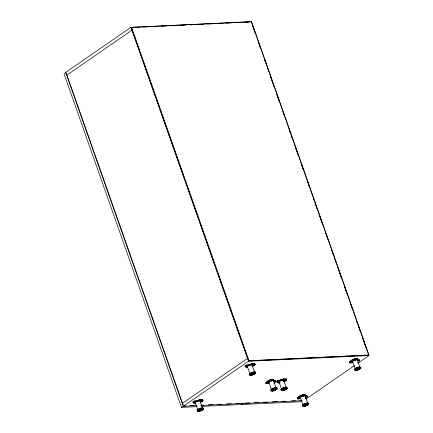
<?xml version="1.0" encoding="UTF-8"?>
<svg xmlns="http://www.w3.org/2000/svg" width="433" height="433" viewBox="0 0 433 433"><rect width="100%" height="100%" fill="white"/><g stroke="black" fill="none" stroke-linecap="round" stroke-linejoin="round"><path stroke-width="0.65" d="M193.443 402.441C193.194 405.553 197.654 401.829 195.202 401.001M277.212 381.722C276.963 384.823 281.412 381.116 278.966 380.277M246.09 365.668L246.566 365.414M299.263 397.716L298.548 397.916L298.743 397.71M356.911 359.157L356.473 359.173M277.293 381.478L278.419 380.656M270.409 380.131L271.204 379.909L270.409 380.234M193.968 401.608C194.65 400.974 194.715 402.495 194.33 401.11C197.156 401.007 199.683 399.253 202.584 399.556L202.812 400.195A2.993 0.855 -19.4 0 1 202.319 401.267L200.468 402.463A2.82 0.806 -19.4 0 1 200.29 402.582M283.058 379.519L282.684 379.497M302.055 396.888L302.532 396.601M354.205 360.884L354.486 360.689M350.297 361.306L350.189 361.214A2.993 0.855 -19.4 0 0 349.691 362.291L349.913 362.924L352.57 362.8L352.348 362.167M202.308 401.272L202.097 400.628M252.26 366.686A2.82 0.806 -19.4 0 0 252.612 366.464L254.474 365.263A2.993 0.855 -19.4 0 0 254.961 364.191L254.739 363.558L252.082 363.682L248.428 364.9L246.864 364.976L245.094 366.064L246.166 366.129M266.149 383.649A2.993 0.855 -19.4 0 1 266.636 382.577L268.373 381.381A2.993 0.855 -19.4 0 1 271.145 380.201L273.802 380.077L273.575 379.438L270.923 379.562A2.993 0.855 -19.4 0 0 268.151 380.742L266.425 381.938A2.993 0.855 -19.4 0 0 265.922 383.016L266.149 383.649L268.801 383.524L268.579 382.891M284.172 381.857A2.993 0.855 -19.4 0 0 284.351 381.744L286.089 380.542A2.993 0.855 -19.4 0 0 286.581 379.47L286.354 378.837L283.696 378.962L280.043 380.179L278.479 380.255L276.714 381.343L277.786 381.408M297.763 398.928A2.993 0.855 -19.4 0 1 298.256 397.857L299.993 396.66A2.993 0.855 -19.4 0 1 302.759 395.481L305.417 395.356L305.195 394.717L302.537 394.842A2.993 0.855 -19.4 0 0 299.766 396.022L298.039 397.218A2.993 0.855 -19.4 0 0 297.541 398.295L297.763 398.928L300.421 398.804L300.193 398.171L297.541 398.295M350.405 361.858L352.143 360.657A2.993 0.855 -19.4 0 1 354.914 359.477L354.687 358.838A2.993 0.855 -19.4 0 0 351.921 360.018L350.189 361.214L350.405 361.858A2.993 0.855 -19.4 0 0 349.913 362.924M357.907 363.211L368.959 355.58L251.362 21.65L130.918 27.333L65.724 72.338L183.321 406.268L196.777 405.634M66 72.565L64.041 73.913L181.47 407.372L196.934 406.641M131.605 27.414L131.28 27.636L248.65 360.933L368.916 355.049L251.546 21.753L131.605 27.414L248.98 360.711L368.916 355.049M66.731 75.196L131.924 30.196M251.221 21.98L251.546 21.753M182.315 403.404L247.503 358.4M248.65 360.933L248.98 360.711M181.47 407.372L183.43 406.019L185.443 405.927M183.321 406.268L248.51 361.263L368.959 355.58M194.016 402.127L192.945 402.068L194.33 401.11M194.401 402.69L193.356 402.739L193.102 402.354C195.819 400.552 199.445 400.319 202.622 399.995A2.82 0.806 -19.4 0 1 202.076 400.958L200.355 402.149M245.251 366.35L245.511 366.735L245.251 366.35C247.968 364.548 251.595 364.315 254.772 363.991A2.82 0.806 -19.4 0 1 254.231 364.954L252.504 366.145A2.82 0.806 -19.4 0 1 252.152 366.367M246.296 365.723C249.96 362.865 246.388 370.616 245.587 366.507M193.21 402.674L194.238 402.766M194.509 401.775L194.937 401.613L194.709 400.98M245.365 366.67L246.393 366.762M246.48 365.106C247.113 367.049 250.94 364.245 252.304 364.315L252.082 363.682L251.784 363.888L254.501 363.736A2.636 0.752 -19.4 0 1 254.599 363.92M199.635 399.892L199.932 399.686L200.154 400.319L202.812 400.195M252.266 365.831L253.381 365.225L253.002 365.246M268.384 381.056L268.492 381.381L266.777 382.566A2.82 0.806 -19.4 0 0 266.225 383.535L268.861 383.454L268.752 383.135L266.111 383.216A2.82 0.806 -19.4 0 1 266.658 382.252L268.379 381.062A2.82 0.806 -19.4 0 1 270.76 380.006L273.532 379.833L274.035 381.181L275.789 381.143L274.197 381.105L273.575 379.438M243.27 403.199L241.316 404.546L201.643 406.419M274.338 381.749L275.632 380.856L275.745 381.175L275.54 380.396L273.97 380.466L274.197 381.105M243.649 403.177L241.695 404.53L301.536 401.705M273.916 383.135C275.383 383.4 276.346 380.796 274.917 380.472M276.871 381.63L277.125 382.014L276.871 381.63C279.566 379.822 283.15 379.665 286.327 379.232L286.5 379.589A2.82 0.806 -19.4 0 1 285.959 380.553L284.237 381.744A2.82 0.806 -19.4 0 1 283.88 381.966M276.979 381.949L278.008 382.041M278.094 380.385L278.278 381.056L280.27 380.818L280.043 380.179L283.399 379.167M283.155 379.335L283.696 378.962L283.924 379.595L286.581 379.47M286.354 378.837A2.993 0.855 -19.4 0 1 286.457 379.362A2.82 0.806 -19.4 0 1 285.845 380.234L284.124 381.424L284.227 381.749M305.146 395.113L305.26 395.432L302.488 395.605A2.82 0.806 -19.4 0 0 300.118 396.655L298.391 397.846A2.82 0.806 -19.4 0 0 297.839 398.815L300.48 398.733L300.367 398.414L297.731 398.495A2.82 0.806 -19.4 0 1 298.272 397.532L299.993 396.341A2.82 0.806 -19.4 0 1 302.375 395.286L305.146 395.113L305.655 396.46L307.408 396.422L307.105 396.071L305.541 396.146L305.698 396.601M354.687 358.838L357.344 358.713L357.967 360.38L359.558 360.418L357.804 360.456L357.301 359.109L354.53 359.287A2.82 0.806 -19.4 0 0 352.153 360.332L350.432 361.523L350.535 361.847A2.82 0.806 -19.4 0 0 349.994 362.811L352.63 362.73L352.516 362.41L349.88 362.491A2.82 0.806 -19.4 0 1 350.14 361.744M350.541 361.842L352.262 360.657A2.82 0.806 -19.4 0 1 354.638 359.601L355.006 359.542L354.34 359.769L357.571 359.352L357.344 358.713L356.803 359.092M303.69 395.789L304.237 395.416M304.496 395.118L305.195 394.717L305.812 396.384L305.59 395.746L307.154 395.675L307.408 396.422M304.199 395.767L304.74 395.389M357.631 360.473C359.617 357.956 360.224 362.665 357.685 362.41M305.974 399.058L354.595 365.501M252.509 365.825L252.731 366.464A2.993 0.855 -19.4 0 1 252.163 366.805M200.36 401.829L200.582 402.468A2.993 0.855 -19.4 0 1 200.214 402.695M284.351 381.744L284.135 381.1L284.995 380.51L284.616 380.526M253.094 364.121L253.678 363.996L253.056 364.299M267.783 381.446L267.28 381.343M299.187 397.727L298.597 397.851M306.494 395.773C307.971 395.892 307.019 398.863 305.487 398.441M354.373 359.309L354.892 359.222L354.4 359.509M253.132 364.066L253.765 363.974L253.126 364.261M354.4 359.266L354.973 359.184L354.416 359.477M251.351 364.267L251.07 364.218L251.384 364.083M194.211 401.651L194.541 401.57M357.409 359.861L359.303 359.671L359.558 360.418M246.658 365.771C249.522 365.761 252.038 363.947 254.961 364.191M305.584 397.121L305.952 397.029M251.227 364.072L248.428 364.9L248.65 365.539M200.154 400.319L196.501 401.543L194.877 401.689L194.763 401.369M202.076 400.958L202.184 401.277A2.82 0.806 -19.4 0 0 202.736 400.309L200.095 400.395L196.441 401.613C195.462 399.74 201.188 399.935 202.346 399.74A2.636 0.752 -19.4 0 1 202.438 399.995M278.533 380.645L278.646 380.964L280.211 380.888L283.924 379.595M201.367 400.309L200.993 400.568L201.583 400.281M271.128 381.235L271.735 381.105M273.532 379.833L273.645 380.152L270.874 380.326A2.82 0.806 -19.4 0 0 268.498 381.376M246.621 365.571L246.258 365.863L245.787 365.587M355.114 360.451L355.747 360.418M278.181 380.694L277.818 380.986M278.311 380.845L277.878 381.143L277.401 380.867M199.386 400.06L198.974 400.379M303.165 396.406L303.593 396.422M133.976 27.512L139.366 27.257M143.41 27.068L148.124 26.841M152.844 26.619L157.558 26.397M161.601 26.207L166.992 25.953M171.035 25.764L175.755 25.542M180.469 25.32L185.183 25.092M189.226 24.903L193.946 24.681M198.66 24.459L203.38 24.237M207.423 24.048L212.814 23.793M216.857 23.599L222.248 23.344M226.286 23.155L231.006 22.933M235.049 22.743L239.763 22.521M244.483 22.3L249.197 22.078M351.91 360.029L352.327 359.904A2.636 0.752 -19.4 0 1 352.679 359.704M359.39 360.456L359.255 360.067L357.696 360.142L357.847 360.602M351.049 360.619L351.369 360.727M246.442 366.367L245.381 366.345M349.691 362.291L351.683 362.199M272.016 379.654L270.625 379.746A2.636 0.752 -19.4 0 0 268.557 380.629L268.141 380.748L268.368 381.386M283.583 379.108L286.116 379.016A2.636 0.752 -19.4 0 1 286.17 379.07M286.435 379.546L283.864 379.671L283.75 379.351M275.621 381.181L275.491 380.791L273.927 380.861L274.035 381.181M278.278 381.056L278.289 380.731M278.056 381.646L276.996 381.625M278.533 382.02L278.922 383.048L280.254 382.983M299.76 396.027L300.177 395.908A2.636 0.752 -19.4 0 1 300.719 395.61M193.638 401.586L194.016 401.57M298.9 396.623L299.371 396.904M193.102 402.354L193.356 402.739M194.807 402.344L193.226 402.349M190.152 405.705L194.184 405.51M200.912 405.196L203.597 405.066M208.305 404.844L213.014 404.622M217.718 404.4L221.756 404.211M226.459 403.989L231.168 403.767M235.871 403.545L240.58 403.323M244.997 403.118L249.7 402.896M254.409 402.674L258.441 402.479M263.15 402.257L267.854 402.035M272.563 401.813L277.272 401.591M281.975 401.369L286.013 401.18M291.387 400.926L295.425 400.736M300.129 400.514L302.147 400.422M200.815 405.445L301.747 400.682M271.177 380.228C269.607 380.612 272.216 380.602 270.923 379.562M267.697 381.462L268.189 381.321M357.046 358.919L354.394 359.027A2.636 0.752 -19.4 0 0 352.868 359.606M304.897 394.923L302.239 395.031A2.636 0.752 -19.4 0 0 300.919 395.513M279.02 382.258L278.7 382.409L278.922 383.048M278.69 381.938L279.085 382.972L278.971 382.653M246.962 366.34L247.465 367.687L247.357 367.373M246.913 366.735L247.308 367.769L247.086 367.13M194.92 402.663L195.315 403.691L195.202 403.377M194.763 402.739L195.159 403.772L194.931 403.134M252.12 24.529L255.037 32.816M258.176 41.736L260.195 47.473M264.238 58.942L265.808 63.402M267.377 67.862L268.498 71.05M270.744 77.42L274.111 86.984M276.806 94.632L279.274 101.641M282.863 111.838L284.432 116.298M288.925 129.045L290.045 132.227M291.165 135.415L292.735 139.875M294.981 146.251L298.348 155.81M301.043 163.458L303.511 170.467M307.549 181.936L309.119 186.396M311.138 192.133L311.814 194.044M313.611 199.142L314.282 201.053M314.953 202.969L316.972 208.701M319.668 216.348L322.585 224.635M325.73 233.555L327.749 239.292M331.786 250.761L333.356 255.221M334.931 259.686L336.051 262.869M337.848 267.967L341.215 277.526M344.354 286.451L346.822 293.46M350.416 303.657L351.986 308.117M356.473 320.864L357.593 324.052M358.719 327.234L360.288 331.694M362.535 338.07L365.901 347.629M359.514 360.451L359.255 360.067M357.739 359.747L357.967 360.38M357.301 359.109L357.409 359.428M357.344 360.115L359.704 366.821M354.724 359.233L354.838 359.552M352.153 360.332L352.262 360.657M352.684 361.717L355.049 368.423M351.921 360.018L352.132 360.662M349.945 362.535L350.059 362.849M307.36 396.455L307.105 396.071M305.795 396.742L306.023 397.38M305.828 397.034L305.942 397.353M305.189 396.119L307.554 402.825M305.417 396.877L305.638 397.51M302.537 394.842L302.759 395.481M302.575 395.237L302.689 395.551M300.004 396.336L300.107 396.66M300.534 397.721L302.894 404.427M299.766 396.022L299.982 396.666M298.277 397.526L298.386 397.851M298.256 397.857L298.142 397.31A2.636 0.752 -19.4 0 0 297.763 397.694M297.796 398.533L297.904 398.853M285.867 379.909L286.078 380.547M285.845 380.234L285.953 380.558M283.696 380.363L286.056 387.064M280.097 380.575L280.211 380.888M278.479 380.255L278.7 380.894M279.041 381.966L281.618 389.278M276.714 381.343L276.963 382.09M273.575 380.84L275.935 387.546M270.961 379.957L271.069 380.271M268.92 382.442L271.496 389.754M266.663 382.247L266.766 382.572M266.636 382.577L266.528 382.03A2.636 0.752 -19.4 0 0 266.079 382.718M266.176 383.254L266.29 383.573M254.707 363.947L254.885 364.31A2.82 0.806 -19.4 0 1 254.344 365.273L254.231 364.954M254.247 364.629L254.463 365.268M252.136 364.072L252.25 364.391M252.082 365.079L254.653 372.396M130.918 27.333L248.51 361.263M248.482 365.29L248.596 365.609M246.864 364.976L247.086 365.609M246.918 365.365L247.032 365.685M247.422 366.686L249.998 373.998M246.675 365.452L246.788 365.766M245.094 366.064L245.349 366.811M202.557 399.951L202.666 400.271M199.981 400.076L200.095 400.395M199.927 401.082L202.503 408.4M195.272 402.69L197.632 409.391M192.945 402.068L193.194 402.814M66.222 73.204L183.43 406.019M197.269 410.533A3.345 0.953 -19.4 0 1 199.759 408.335A3.345 0.953 -19.4 0 1 203.31 408.346M198.244 409.401A2.463 0.704 -19.4 0 1 198.585 409.169M199.007 408.931A2.463 0.704 -19.4 0 1 199.483 408.714M199.997 408.519A2.463 0.704 -19.4 0 1 200.777 408.292M202.211 400.346A2.636 0.752 -19.4 0 1 201.984 400.541M202.584 399.556A2.993 0.855 -19.4 0 1 202.509 400.292M197.686 401.115A2.463 0.704 -19.4 0 1 199.857 401.353M195.889 402.939A2.463 0.704 -19.4 0 1 195.581 402.906M195.267 402.609A2.463 0.704 -19.4 0 1 195.288 402.517M195.532 402.203A2.463 0.704 -19.4 0 1 197.421 401.202M270.793 390.225A3.345 0.953 -19.4 0 1 273.759 387.968A3.345 0.953 -19.4 0 1 276.887 388.233M271.274 390.371A3.345 0.953 -19.4 0 1 271.08 390.339M273.228 390.826A3.345 0.953 -19.4 0 1 271.718 389.651A3.345 0.953 -19.4 0 1 277.039 388.298A3.345 0.953 -19.4 0 1 273.575 390.739M271.567 389.483A2.463 0.704 -19.4 0 1 271.756 389.272M272.048 389.04A2.463 0.704 -19.4 0 1 272.655 388.688M272.887 388.574A2.463 0.704 -19.4 0 1 273.385 388.363M273.905 388.185A2.463 0.704 -19.4 0 1 274.674 387.99M269.537 382.691A2.463 0.704 -19.4 0 1 269.418 381.765A2.463 0.704 -19.4 0 1 272.411 380.623A2.463 0.704 -19.4 0 1 273.418 381.213M359.585 367.98A2.284 0.655 -19.4 0 1 359.634 368.759M359.13 369.089A2.284 0.655 -19.4 0 1 357.523 369.733M357.052 369.842A2.284 0.655 -19.4 0 1 355.823 369.344A2.284 0.655 -19.4 0 1 358.632 368.055M359.552 367.893A2.463 0.704 -19.4 0 1 359.612 368.862M359.233 369.1A2.463 0.704 -19.4 0 1 357.496 369.793M356.992 369.912A2.463 0.704 -19.4 0 1 355.704 369.928M355.547 369.82A2.463 0.704 -19.4 0 1 357.663 368.267M357.929 368.18A2.463 0.704 -19.4 0 1 358.93 367.942M354.849 369.614A3.345 0.953 -19.4 0 1 357.349 367.303A3.345 0.953 -19.4 0 1 360.543 367.655M355.417 368.656A2.463 0.704 -19.4 0 1 355.661 368.434M355.818 368.315A2.463 0.704 -19.4 0 1 356.202 368.082M356.657 367.85A2.463 0.704 -19.4 0 1 357.414 367.547M357.934 367.39A2.463 0.704 -19.4 0 1 358.681 367.227M349.869 361.772A2.636 0.752 -19.4 0 1 350.07 361.506M350.27 361.642A2.82 0.806 -19.4 0 1 350.421 361.528M353.139 361.961A2.463 0.704 -19.4 0 1 354.708 360.278A2.463 0.704 -19.4 0 1 357.187 360.494M285.937 388.228A2.284 0.655 -19.4 0 1 285.482 389.337M285.282 389.44A2.284 0.655 -19.4 0 1 284.6 389.738A2.463 0.704 -19.4 0 0 285.363 389.462M284.118 389.906A2.284 0.655 -19.4 0 1 283.404 390.09M282.906 389.05A2.284 0.655 -19.4 0 1 284.984 388.298M286.218 388.174A2.463 0.704 -19.4 0 1 285.585 389.348M284.373 389.879A2.463 0.704 -19.4 0 1 283.344 390.155M282.608 389.159A2.463 0.704 -19.4 0 1 282.809 389.04M283.025 388.926A2.463 0.704 -19.4 0 1 285.282 388.19M281.201 389.862A3.345 0.953 -19.4 0 1 283.702 387.551A3.345 0.953 -19.4 0 1 286.895 387.898M282.17 388.563A2.463 0.704 -19.4 0 1 282.554 388.325M282.776 388.212A2.463 0.704 -19.4 0 1 283.507 387.887M284.026 387.708A2.463 0.704 -19.4 0 1 284.795 387.513M286.061 379.53A2.636 0.752 -19.4 0 1 285.975 379.622M284.113 381.43A2.82 0.806 -19.4 0 1 283.767 381.646M281.715 380.32A2.463 0.704 -19.4 0 1 283.431 380.851M279.491 382.204A2.463 0.704 -19.4 0 1 279.231 382.144M279.437 381.365A2.463 0.704 -19.4 0 1 281.45 380.396M254.653 373.046A2.284 0.655 -19.4 0 1 252.986 374.458M252.022 374.756A2.284 0.655 -19.4 0 1 251.362 374.875M251.292 373.803A2.463 0.704 -19.4 0 1 254.934 373.192A2.463 0.704 -19.4 0 1 251.595 374.983A2.463 0.704 -19.4 0 1 251.292 373.803A2.284 0.655 -19.4 0 1 254.566 373.002M254.875 373.04A2.463 0.704 -19.4 0 1 253.018 374.502M252.233 374.756A2.463 0.704 -19.4 0 1 251.264 374.946M250.988 373.879A2.463 0.704 -19.4 0 1 254.718 372.932M249.581 374.583A3.345 0.953 -19.4 0 1 252.087 372.272A3.345 0.953 -19.4 0 1 255.281 372.618M251.075 375.2A3.345 0.953 -19.4 0 1 250.306 373.841A3.345 0.953 -19.4 0 1 255.351 372.467A3.345 0.953 -19.4 0 1 253.143 374.632M252.791 374.762A3.345 0.953 -19.4 0 1 251.394 375.14M249.993 373.917A2.463 0.704 -19.4 0 1 250.074 373.728M250.263 373.511A2.463 0.704 -19.4 0 1 250.555 373.278M250.94 373.046A2.463 0.704 -19.4 0 1 251.389 372.818M251.892 372.607A2.463 0.704 -19.4 0 1 252.672 372.353M253.641 372.163A2.463 0.704 -19.4 0 1 254.203 372.153M254.739 363.558A2.993 0.855 -19.4 0 1 254.837 364.083M247.822 366.085A2.463 0.704 -19.4 0 1 250.956 364.862A2.463 0.704 -19.4 0 1 251.817 365.566M247.876 366.924A2.463 0.704 -19.4 0 1 247.443 366.513M307.609 404.66A2.284 0.655 -19.4 0 1 304.68 405.883M304.399 404.812A2.284 0.655 -19.4 0 1 305.768 404.238M306.012 404.168A2.284 0.655 -19.4 0 1 306.483 404.054M307.755 404.639A2.463 0.704 -19.4 0 1 303.814 405.992M304.101 404.915A2.463 0.704 -19.4 0 1 305.774 404.184M306.034 404.108A2.463 0.704 -19.4 0 1 306.78 403.946M302.889 405.651A3.345 0.953 -19.4 0 1 304.848 403.437A3.345 0.953 -19.4 0 1 308.502 403.513M303.344 406.3A3.345 0.953 -19.4 0 1 303.777 404.666A3.345 0.953 -19.4 0 1 308.404 403.491A3.345 0.953 -19.4 0 1 306.932 405.385M306.602 405.532A3.345 0.953 -19.4 0 1 303.879 406.273M303.847 404.2A2.463 0.704 -19.4 0 1 304.269 403.967M304.745 403.745A2.463 0.704 -19.4 0 1 305.525 403.464M306.039 403.323A2.463 0.704 -19.4 0 1 306.753 403.199M297.693 397.997A2.636 0.752 -19.4 0 1 297.688 397.857M300.724 397.905A2.463 0.704 -19.4 0 1 302.819 396.195A2.463 0.704 -19.4 0 1 305.038 396.493M253.132 364.516L253.792 364.315L253.132 364.516M267.101 382.864L267.762 382.664L267.101 382.864M270.463 380.142L271.123 379.947L270.463 380.142M284.746 379.795L285.407 379.595L284.746 379.795M298.716 398.144L299.376 397.943L298.716 398.144M302.191 395.74L302.851 395.54L302.218 395.708M350.871 362.14L351.531 361.939L350.871 362.14M199.516 410.917A2.284 0.655 -19.4 0 0 202.617 409.25A2.284 0.655 -19.4 0 0 199.234 409.818A2.284 0.655 -19.4 0 0 199.516 410.917M199.445 410.987A2.463 0.704 -19.4 0 0 202.785 409.196A2.463 0.704 -19.4 0 0 199.137 409.807A2.463 0.704 -19.4 0 0 199.445 410.987M199.028 411.182A3.345 0.953 -19.4 0 0 203.559 408.747A3.345 0.953 -19.4 0 0 198.612 409.58A3.345 0.953 -19.4 0 0 199.028 411.182M199.153 411.274A3.166 0.904 -19.4 0 0 203.45 408.963A3.166 0.904 -19.4 0 0 198.763 409.748A3.166 0.904 -19.4 0 0 199.153 411.274M273.163 390.674A2.284 0.655 -19.4 0 0 276.265 389.007A2.284 0.655 -19.4 0 0 272.877 389.576A2.284 0.655 -19.4 0 0 273.163 390.674M273.093 390.745A2.463 0.704 -19.4 0 0 276.433 388.948A2.463 0.704 -19.4 0 0 272.785 389.559A2.463 0.704 -19.4 0 0 273.093 390.745M272.801 391.026A3.166 0.904 -19.4 0 0 277.098 388.72A3.166 0.904 -19.4 0 0 272.406 389.505A3.166 0.904 -19.4 0 0 272.801 391.026M356.933 369.95A2.284 0.655 -19.4 0 0 360.034 368.283A2.284 0.655 -19.4 0 0 356.646 368.851A2.284 0.655 -19.4 0 0 356.933 369.95M356.857 370.02A2.463 0.704 -19.4 0 0 360.196 368.223A2.463 0.704 -19.4 0 0 356.554 368.835A2.463 0.704 -19.4 0 0 356.857 370.02M356.44 370.215A3.345 0.953 -19.4 0 0 360.976 367.779A3.345 0.953 -19.4 0 0 356.023 368.607A3.345 0.953 -19.4 0 0 356.44 370.215M356.57 370.302A3.166 0.904 -19.4 0 0 360.862 367.996A3.166 0.904 -19.4 0 0 356.175 368.781A3.166 0.904 -19.4 0 0 356.57 370.302M283.285 390.193A2.284 0.655 -19.4 0 0 286.386 388.531A2.284 0.655 -19.4 0 0 282.998 389.094A2.284 0.655 -19.4 0 0 283.285 390.193M283.214 390.263A2.463 0.704 -19.4 0 0 286.554 388.471A2.463 0.704 -19.4 0 0 282.906 389.083A2.463 0.704 -19.4 0 0 283.214 390.263M282.798 390.463A3.345 0.953 -19.4 0 0 287.328 388.028A3.345 0.953 -19.4 0 0 282.381 388.856A3.345 0.953 -19.4 0 0 282.798 390.463M282.922 390.55A3.166 0.904 -19.4 0 0 287.22 388.244A3.166 0.904 -19.4 0 0 282.527 389.029A3.166 0.904 -19.4 0 0 282.922 390.55M251.67 374.913A2.284 0.655 -19.4 0 0 254.766 373.246A2.284 0.655 -19.4 0 0 251.384 373.814A2.284 0.655 -19.4 0 0 251.67 374.913M251.308 375.27A3.166 0.904 -19.4 0 0 255.6 372.959A3.166 0.904 -19.4 0 0 250.913 373.749A3.166 0.904 -19.4 0 0 251.308 375.27M304.778 405.954A2.284 0.655 -19.4 0 0 307.879 404.287A2.284 0.655 -19.4 0 0 304.496 404.855A2.284 0.655 -19.4 0 0 304.778 405.954M304.708 406.024A2.463 0.704 -19.4 0 0 308.047 404.227A2.463 0.704 -19.4 0 0 304.399 404.839A2.463 0.704 -19.4 0 0 304.708 406.024M304.421 406.306A3.166 0.904 -19.4 0 0 308.713 404A3.166 0.904 -19.4 0 0 304.026 404.785A3.166 0.904 -19.4 0 0 304.421 406.306"/></g></svg>
